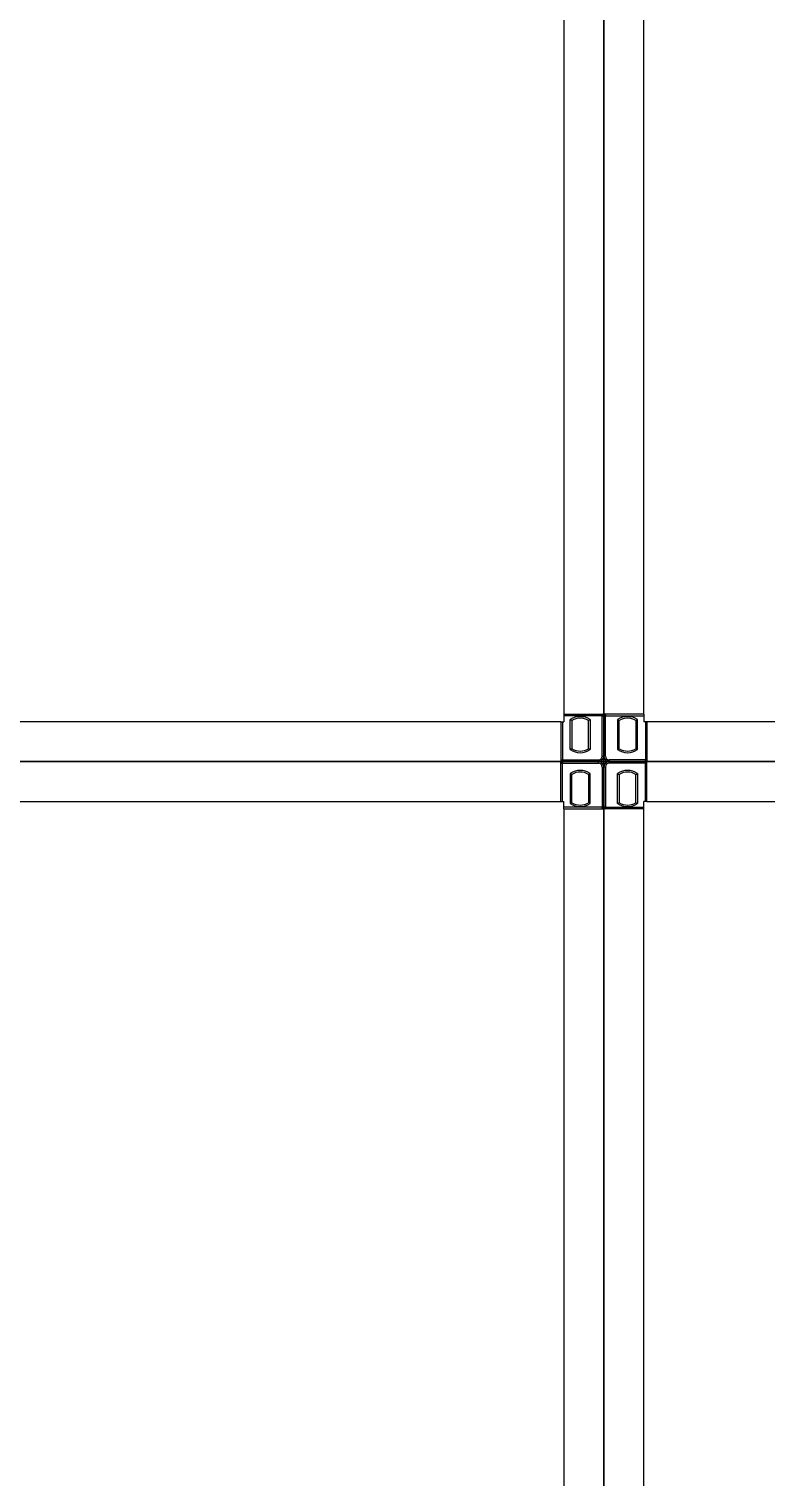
# Model space of a CAD drawing. Header units: millimetres. Extents: x -300 to 383236, y -195106 to -144646.
# Drawn here: x 377581.4 to 377747.7, y -149799.5 to -149472.5 of the extents above; entities that cross this region are included whole.
import ezdxf

# ---------------------------------------------------------------- set-up
doc = ezdxf.new("R2010")
doc.units = ezdxf.units.MM
doc.header["$LTSCALE"] = 60

# ---------------------------------------------------------------- blocks, each defined once
blk = doc.blocks.new('KEY PLAN_NEW')
at = {"color": 253}
for p, q in [((-1346.86, -1195.5), (-1346.86, -1308.38)), ((-1340.86, -1308.38), (-1340.86, -1195.5)), ((-1346.86, -1308.38), (-1346.86, -1308.94)), ((-1340.86, -1308.38), (-1340.86, -1308.94)), ((-1347.1, -1308.94), (-1400.62, -1308.94)), ((-1347.1, -1308.94), (-1346.86, -1308.94)), ((-1340.62, -1308.94), (-1340.86, -1308.94)), ((-1287.1, -1308.94), (-1340.62, -1308.94)), ((-1400.62, -1314.94), (-1347.1, -1314.94)), ((-1347.1, -1314.94), (-1346.86, -1314.94)), ((-1346.86, -1315.5), (-1346.86, -1314.94)), ((-1340.62, -1314.94), (-1340.86, -1314.94)), ((-1340.86, -1315.5), (-1340.86, -1314.94)), ((-1340.62, -1314.94), (-1287.1, -1314.94)), ((-1346.86, -1315.5), (-1346.86, -1428.38)), ((-1340.86, -1428.38), (-1340.86, -1315.5))]:
    blk.add_line(p, q, dxfattribs=at)
at = {"color": 253, "linetype": 'Continuous'}
for p, q in [((-1346.86, -1308.38), (-1343.86, -1308.38)), ((-1343.98, -1308.5), (-1346.86, -1308.5)), ((-1346.4, -1311.04), (-1346.4, -1308.78)), ((-1346.28, -1308.85), (-1346.28, -1310.98)), ((-1345.01, -1310.98), (-1345.01, -1308.85)), ((-1344.89, -1308.78), (-1344.89, -1311.04)), ((-1343.98, -1308.38), (-1343.98, -1308.5)), ((-1343.98, -1308.5), (-1343.86, -1308.5)), ((-1343.98, -1311.53), (-1343.98, -1308.5)), ((-1340.86, -1308.38), (-1343.86, -1308.38)), ((-1343.74, -1308.5), (-1343.86, -1308.5)), ((-1343.74, -1308.38), (-1343.74, -1308.5)), ((-1343.74, -1308.5), (-1340.86, -1308.5)), ((-1343.74, -1311.53), (-1343.74, -1308.5)), ((-1342.84, -1308.78), (-1342.84, -1311.04)), ((-1342.72, -1310.98), (-1342.72, -1308.85)), ((-1341.45, -1308.85), (-1341.45, -1310.98)), ((-1341.33, -1311.04), (-1341.33, -1308.78)), ((-1347.1, -1308.94), (-1347.1, -1311.94)), ((-1346.98, -1308.94), (-1346.98, -1311.82)), ((-1340.74, -1308.94), (-1340.74, -1311.82)), ((-1340.62, -1308.94), (-1340.62, -1311.94)), ((-1347.1, -1311.82), (-1346.98, -1311.82)), ((-1347.1, -1314.94), (-1347.1, -1311.94)), ((-1347.1, -1312.06), (-1346.98, -1312.06)), ((-1346.98, -1311.94), (-1346.98, -1311.82)), ((-1346.98, -1311.82), (-1344.27, -1311.82)), ((-1346.98, -1311.94), (-1346.98, -1312.06)), ((-1346.98, -1314.94), (-1346.98, -1312.06)), ((-1346.98, -1312.06), (-1344.27, -1312.06)), ((-1344.27, -1311.82), (-1344.27, -1311.94)), ((-1344.27, -1312.06), (-1344.27, -1311.94)), ((-1343.98, -1311.53), (-1343.86, -1311.53)), ((-1343.98, -1311.82), (-1343.98, -1311.82)), ((-1343.98, -1311.82), (-1343.98, -1311.82)), ((-1343.98, -1312.06), (-1343.98, -1312.06)), ((-1343.98, -1312.06), (-1343.98, -1312.06)), ((-1343.74, -1311.53), (-1343.86, -1311.53)), ((-1343.74, -1311.82), (-1343.74, -1311.82)), ((-1343.74, -1311.82), (-1343.74, -1311.82)), ((-1343.74, -1312.06), (-1343.74, -1312.06)), ((-1343.74, -1312.06), (-1343.74, -1312.06)), ((-1343.45, -1311.82), (-1343.45, -1311.94)), ((-1340.74, -1311.82), (-1343.45, -1311.82)), ((-1343.45, -1312.06), (-1343.45, -1311.94)), ((-1340.74, -1312.06), (-1343.45, -1312.06)), ((-1340.74, -1311.94), (-1340.74, -1311.82)), ((-1340.62, -1311.82), (-1340.74, -1311.82)), ((-1340.74, -1311.94), (-1340.74, -1312.06)), ((-1340.62, -1312.06), (-1340.74, -1312.06)), ((-1340.74, -1314.94), (-1340.74, -1312.06)), ((-1340.62, -1314.94), (-1340.62, -1311.94)), ((-1346.4, -1312.84), (-1346.4, -1315.1)), ((-1346.28, -1315.04), (-1346.28, -1312.91)), ((-1345.01, -1312.91), (-1345.01, -1315.04)), ((-1344.89, -1315.1), (-1344.89, -1312.84)), ((-1343.98, -1312.35), (-1343.86, -1312.35)), ((-1343.98, -1312.35), (-1343.98, -1315.38)), ((-1343.74, -1312.35), (-1343.86, -1312.35)), ((-1343.74, -1312.35), (-1343.74, -1315.38)), ((-1342.84, -1315.1), (-1342.84, -1312.84)), ((-1342.72, -1312.91), (-1342.72, -1315.04)), ((-1341.45, -1315.04), (-1341.45, -1312.91)), ((-1341.33, -1312.84), (-1341.33, -1315.1)), ((-1343.98, -1315.38), (-1346.86, -1315.38)), ((-1343.98, -1315.5), (-1343.98, -1315.38)), ((-1343.98, -1315.38), (-1343.86, -1315.38)), ((-1343.74, -1315.38), (-1343.86, -1315.38)), ((-1343.74, -1315.5), (-1343.74, -1315.38)), ((-1343.74, -1315.38), (-1340.86, -1315.38)), ((-1346.86, -1315.5), (-1343.86, -1315.5)), ((-1340.86, -1315.5), (-1343.86, -1315.5))]:
    blk.add_line(p, q, dxfattribs=at)
at = {"color": 253}
for points in [[(-1403.86, -1191.94), (-1343.86, -1191.94), (-1343.86, -1311.94), (-1403.86, -1311.94)], [(-1343.86, -1191.94), (-1283.86, -1191.94), (-1283.86, -1311.94), (-1343.86, -1311.94)], [(-1403.86, -1311.94), (-1343.86, -1311.94), (-1343.86, -1431.94), (-1403.86, -1431.94)], [(-1343.86, -1311.94), (-1283.86, -1311.94), (-1283.86, -1431.94), (-1343.86, -1431.94)]]:
    blk.add_lwpolyline(points, close=True, dxfattribs=at)
at = {"color": 253, "linetype": 'Continuous'}
for centre, radius, start, end in [((-1345.64, -1309.91), 1.36, 56.2792, 123.7208), ((-1345.64, -1309.91), 1.24, 59.1964, 120.8036), ((-1343.98, -1308.5), 0.12, 0, 90), ((-1343.74, -1308.5), 0.12, 90, 180), ((-1342.08, -1309.91), 1.36, 56.2792, 123.7208), ((-1342.08, -1309.91), 1.24, 59.1964, 120.8036), ((-1345.64, -1309.91), 1.36, 236.2792, 303.7208), ((-1345.64, -1309.91), 1.24, 239.1964, 300.8036), ((-1342.08, -1309.91), 1.36, 236.2792, 303.7208), ((-1342.08, -1309.91), 1.24, 239.1964, 300.8036), ((-1346.98, -1311.82), 0.12, 180, 270), ((-1346.98, -1312.06), 0.12, 90, 180), ((-1344.27, -1311.53), 0.41, 270, 0), ((-1344.27, -1311.53), 0.29, 270, 0), ((-1344.27, -1312.35), 0.41, 0, 90), ((-1344.27, -1312.35), 0.29, 0, 90), ((-1343.45, -1311.53), 0.41, 180, 270), ((-1343.45, -1312.35), 0.41, 90, 180), ((-1343.45, -1311.53), 0.29, 180, 270), ((-1343.45, -1312.35), 0.29, 90, 180), ((-1340.74, -1311.82), 0.12, 270, 0), ((-1340.74, -1312.06), 0.12, 0, 90), ((-1345.64, -1313.97), 1.36, 56.2792, 123.7208), ((-1345.64, -1313.97), 1.24, 59.1964, 120.8036), ((-1342.08, -1313.97), 1.36, 56.2792, 123.7208), ((-1342.08, -1313.97), 1.24, 59.1964, 120.8036), ((-1345.64, -1313.97), 1.36, 236.2792, 303.7208), ((-1345.64, -1313.97), 1.24, 239.1964, 300.8036), ((-1343.98, -1315.38), 0.12, 270, 0), ((-1343.74, -1315.38), 0.12, 180, 270), ((-1342.08, -1313.97), 1.36, 236.2792, 303.7208), ((-1342.08, -1313.97), 1.24, 239.1964, 300.8036)]:
    blk.add_arc(centre, radius, start, end, dxfattribs=at)
for points, knots in [([(-1346.28, -1308.85), (-1346.28, -1308.85, 46), (-1346.28, -1308.85, 46), (-1346.28, -1308.85, 46), (-1346.28, -1308.85, 46), (-1346.28, -1308.85, 46), (-1346.28, -1308.85, 46), (-1346.28, -1308.85, 46), (-1346.28, -1308.85, 46), (-1346.28, -1308.85, 46), (-1346.28, -1308.84, 46), (-1346.29, -1308.84, 46), (-1346.29, -1308.84, 46), (-1346.29, -1308.84, 46), (-1346.29, -1308.84, 46), (-1346.29, -1308.84, 46), (-1346.3, -1308.84, 46), (-1346.3, -1308.84, 46), (-1346.3, -1308.84, 46), (-1346.3, -1308.84, 46), (-1346.3, -1308.83, 46), (-1346.3, -1308.83, 46), (-1346.31, -1308.83, 46), (-1346.31, -1308.83, 46), (-1346.32, -1308.83, 46), (-1346.32, -1308.83, 46), (-1346.32, -1308.82, 46), (-1346.32, -1308.82, 46), (-1346.32, -1308.82, 46), (-1346.32, -1308.82, 46), (-1346.33, -1308.82, 46), (-1346.33, -1308.82, 46), (-1346.34, -1308.82, 46), (-1346.34, -1308.81, 46), (-1346.35, -1308.81, 46), (-1346.35, -1308.81, 46), (-1346.35, -1308.81, 46), (-1346.35, -1308.81, 46), (-1346.36, -1308.8, 46), (-1346.36, -1308.8, 46), (-1346.36, -1308.8, 46), (-1346.36, -1308.8, 46), (-1346.37, -1308.8, 46), (-1346.37, -1308.8, 46), (-1346.38, -1308.79, 46), (-1346.38, -1308.79, 46), (-1346.39, -1308.79, 46), (-1346.39, -1308.79, 46), (-1346.39, -1308.78, 46), (-1346.39, -1308.78, 46), (-1346.39, -1308.78, 46), (-1346.4, -1308.78, 46), (-1346.4, -1308.78, 46), (-1346.4, -1308.78, 46)], [0, 0, 0, 0, 0.06206, 0.12459, 0.12459, 0.155854, 0.155854, 0.171487, 0.171487, 0.187119, 0.187119, 0.249648, 0.249648, 0.312178, 0.312178, 0.343442, 0.343442, 0.359075, 0.359075, 0.374707, 0.374707, 0.437236, 0.437236, 0.499766, 0.499766, 0.53103, 0.53103, 0.546663, 0.546663, 0.562295, 0.562295, 0.624824, 0.624824, 0.687353, 0.687353, 0.749883, 0.749883, 0.765515, 0.765515, 0.781147, 0.781147, 0.812412, 0.812412, 0.874941, 0.874941, 0.937471, 0.937471, 0.968735, 0.968735, 0.984368, 0.992184, 0.992184, 1, 1, 1, 1]), ([(-1344.89, -1308.78), (-1344.89, -1308.78, 46), (-1344.89, -1308.78, 46), (-1344.89, -1308.78, 46), (-1344.89, -1308.78, 46), (-1344.89, -1308.78, 46), (-1344.89, -1308.79, 46), (-1344.9, -1308.79, 46), (-1344.9, -1308.79, 46), (-1344.91, -1308.79, 46), (-1344.91, -1308.8, 46), (-1344.92, -1308.8, 46), (-1344.92, -1308.8, 46), (-1344.92, -1308.8, 46), (-1344.93, -1308.8, 46), (-1344.93, -1308.8, 46), (-1344.93, -1308.81, 46), (-1344.93, -1308.81, 46), (-1344.93, -1308.81, 46), (-1344.94, -1308.81, 46), (-1344.94, -1308.81, 46), (-1344.95, -1308.82, 46), (-1344.95, -1308.82, 46), (-1344.96, -1308.82, 46), (-1344.96, -1308.82, 46), (-1344.96, -1308.82, 46), (-1344.96, -1308.82, 46), (-1344.96, -1308.82, 46), (-1344.97, -1308.83, 46), (-1344.97, -1308.83, 46), (-1344.97, -1308.83, 46), (-1344.97, -1308.83, 46), (-1344.98, -1308.83, 46), (-1344.98, -1308.83, 46), (-1344.99, -1308.84, 46), (-1344.99, -1308.84, 46), (-1344.99, -1308.84, 46), (-1344.99, -1308.84, 46), (-1344.99, -1308.84, 46), (-1344.99, -1308.84, 46), (-1344.99, -1308.84, 46), (-1344.99, -1308.84, 46), (-1345, -1308.84, 46), (-1345, -1308.84, 46), (-1345, -1308.85, 46), (-1345, -1308.85, 46), (-1345, -1308.85, 46), (-1345, -1308.85, 46), (-1345, -1308.85, 46), (-1345, -1308.85, 46), (-1345.01, -1308.85, 46), (-1345.01, -1308.85, 46), (-1345.01, -1308.85, 46), (-1345.01, -1308.85, 46)], [0, 0, 0, 0, 0.00782, 0.00782, 0.015639, 0.031279, 0.031279, 0.062557, 0.062557, 0.125114, 0.125114, 0.187671, 0.187671, 0.21895, 0.21895, 0.234589, 0.234589, 0.250228, 0.250228, 0.312785, 0.312785, 0.375342, 0.375342, 0.437899, 0.437899, 0.453538, 0.453538, 0.469178, 0.469178, 0.500456, 0.500456, 0.563013, 0.563013, 0.62557, 0.62557, 0.641209, 0.641209, 0.656849, 0.656849, 0.688127, 0.688127, 0.750684, 0.750684, 0.813241, 0.813241, 0.828881, 0.828881, 0.84452, 0.84452, 0.875798, 0.875798, 0.938355, 1, 1, 1, 1]), ([(-1342.84, -1308.78), (-1342.84, -1308.78, 46), (-1342.84, -1308.78, 46), (-1342.83, -1308.78, 46), (-1342.83, -1308.78, 46), (-1342.83, -1308.78, 46), (-1342.83, -1308.79, 46), (-1342.83, -1308.79, 46), (-1342.82, -1308.79, 46), (-1342.82, -1308.79, 46), (-1342.81, -1308.8, 46), (-1342.81, -1308.8, 46), (-1342.8, -1308.8, 46), (-1342.8, -1308.8, 46), (-1342.8, -1308.8, 46), (-1342.8, -1308.8, 46), (-1342.79, -1308.81, 46), (-1342.79, -1308.81, 46), (-1342.79, -1308.81, 46), (-1342.79, -1308.81, 46), (-1342.78, -1308.81, 46), (-1342.78, -1308.82, 46), (-1342.77, -1308.82, 46), (-1342.77, -1308.82, 46), (-1342.76, -1308.82, 46), (-1342.76, -1308.82, 46), (-1342.76, -1308.82, 46), (-1342.76, -1308.82, 46), (-1342.76, -1308.83, 46), (-1342.76, -1308.83, 46), (-1342.75, -1308.83, 46), (-1342.75, -1308.83, 46), (-1342.74, -1308.83, 46), (-1342.74, -1308.83, 46), (-1342.74, -1308.84, 46), (-1342.74, -1308.84, 46), (-1342.74, -1308.84, 46), (-1342.74, -1308.84, 46), (-1342.73, -1308.84, 46), (-1342.73, -1308.84, 46), (-1342.73, -1308.84, 46), (-1342.73, -1308.84, 46), (-1342.73, -1308.84, 46), (-1342.72, -1308.84, 46), (-1342.72, -1308.85, 46), (-1342.72, -1308.85, 46), (-1342.72, -1308.85, 46), (-1342.72, -1308.85, 46), (-1342.72, -1308.85, 46), (-1342.72, -1308.85, 46), (-1342.72, -1308.85, 46), (-1342.72, -1308.85, 46), (-1342.72, -1308.85, 46), (-1342.72, -1308.85, 46)], [0, 0, 0, 0, 0.00782, 0.00782, 0.015639, 0.031279, 0.031279, 0.062557, 0.062557, 0.125114, 0.125114, 0.187671, 0.187671, 0.21895, 0.21895, 0.234589, 0.234589, 0.250228, 0.250228, 0.312785, 0.312785, 0.375342, 0.375342, 0.437899, 0.437899, 0.453538, 0.453538, 0.469178, 0.469178, 0.500456, 0.500456, 0.563013, 0.563013, 0.62557, 0.62557, 0.641209, 0.641209, 0.656849, 0.656849, 0.688127, 0.688127, 0.750684, 0.750684, 0.813241, 0.813241, 0.828881, 0.828881, 0.84452, 0.84452, 0.875798, 0.875798, 0.938355, 1, 1, 1, 1]), ([(-1341.45, -1308.85), (-1341.45, -1308.85, 46), (-1341.45, -1308.85, 46), (-1341.45, -1308.85, 46), (-1341.44, -1308.85, 46), (-1341.44, -1308.85, 46), (-1341.44, -1308.85, 46), (-1341.44, -1308.85, 46), (-1341.44, -1308.85, 46), (-1341.44, -1308.85, 46), (-1341.44, -1308.84, 46), (-1341.44, -1308.84, 46), (-1341.43, -1308.84, 46), (-1341.43, -1308.84, 46), (-1341.43, -1308.84, 46), (-1341.43, -1308.84, 46), (-1341.43, -1308.84, 46), (-1341.43, -1308.84, 46), (-1341.43, -1308.84, 46), (-1341.43, -1308.84, 46), (-1341.42, -1308.83, 46), (-1341.42, -1308.83, 46), (-1341.41, -1308.83, 46), (-1341.41, -1308.83, 46), (-1341.41, -1308.83, 46), (-1341.41, -1308.83, 46), (-1341.4, -1308.82, 46), (-1341.4, -1308.82, 46), (-1341.4, -1308.82, 46), (-1341.4, -1308.82, 46), (-1341.4, -1308.82, 46), (-1341.39, -1308.82, 46), (-1341.39, -1308.82, 46), (-1341.38, -1308.81, 46), (-1341.38, -1308.81, 46), (-1341.37, -1308.81, 46), (-1341.37, -1308.81, 46), (-1341.37, -1308.81, 46), (-1341.37, -1308.8, 46), (-1341.37, -1308.8, 46), (-1341.36, -1308.8, 46), (-1341.36, -1308.8, 46), (-1341.36, -1308.8, 46), (-1341.35, -1308.8, 46), (-1341.35, -1308.79, 46), (-1341.34, -1308.79, 46), (-1341.34, -1308.79, 46), (-1341.33, -1308.79, 46), (-1341.33, -1308.78, 46), (-1341.33, -1308.78, 46), (-1341.33, -1308.78, 46), (-1341.33, -1308.78, 46), (-1341.33, -1308.78, 46), (-1341.33, -1308.78, 46)], [0, 0, 0, 0, 0.06206, 0.12459, 0.12459, 0.155854, 0.155854, 0.171487, 0.171487, 0.187119, 0.187119, 0.249648, 0.249648, 0.312178, 0.312178, 0.343442, 0.343442, 0.359075, 0.359075, 0.374707, 0.374707, 0.437236, 0.437236, 0.499766, 0.499766, 0.53103, 0.53103, 0.546663, 0.546663, 0.562295, 0.562295, 0.624824, 0.624824, 0.687353, 0.687353, 0.749883, 0.749883, 0.765515, 0.765515, 0.781147, 0.781147, 0.812412, 0.812412, 0.874941, 0.874941, 0.937471, 0.937471, 0.968735, 0.968735, 0.984368, 0.992184, 0.992184, 1, 1, 1, 1]), ([(-1346.28, -1310.98), (-1346.28, -1310.98, 46), (-1346.28, -1310.98, 46), (-1346.28, -1310.98, 46), (-1346.28, -1310.98, 46), (-1346.28, -1310.98, 46), (-1346.28, -1310.98, 46), (-1346.28, -1310.98, 46), (-1346.28, -1310.98, 46), (-1346.28, -1310.98, 46), (-1346.28, -1310.98, 46), (-1346.29, -1310.98, 46), (-1346.29, -1310.99, 46), (-1346.29, -1310.99, 46), (-1346.29, -1310.99, 46), (-1346.29, -1310.99, 46), (-1346.3, -1310.99, 46), (-1346.3, -1310.99, 46), (-1346.3, -1310.99, 46), (-1346.3, -1310.99, 46), (-1346.3, -1310.99, 46), (-1346.3, -1310.99, 46), (-1346.31, -1311, 46), (-1346.31, -1311, 46), (-1346.32, -1311, 46), (-1346.32, -1311, 46), (-1346.32, -1311, 46), (-1346.32, -1311, 46), (-1346.32, -1311, 46), (-1346.32, -1311, 46), (-1346.33, -1311.01, 46), (-1346.33, -1311.01, 46), (-1346.34, -1311.01, 46), (-1346.34, -1311.01, 46), (-1346.35, -1311.02, 46), (-1346.35, -1311.02, 46), (-1346.35, -1311.02, 46), (-1346.35, -1311.02, 46), (-1346.36, -1311.02, 46), (-1346.36, -1311.02, 46), (-1346.36, -1311.03, 46), (-1346.36, -1311.03, 46), (-1346.37, -1311.03, 46), (-1346.37, -1311.03, 46), (-1346.38, -1311.03, 46), (-1346.38, -1311.04, 46), (-1346.39, -1311.04, 46), (-1346.39, -1311.04, 46), (-1346.39, -1311.04, 46), (-1346.39, -1311.04, 46), (-1346.39, -1311.04, 46), (-1346.4, -1311.04, 46), (-1346.4, -1311.04, 46), (-1346.4, -1311.04, 46)], [0, 0, 0, 0, 0.06206, 0.12459, 0.12459, 0.155854, 0.155854, 0.171487, 0.171487, 0.187119, 0.187119, 0.249648, 0.249648, 0.312178, 0.312178, 0.343442, 0.343442, 0.359075, 0.359075, 0.374707, 0.374707, 0.437236, 0.437236, 0.499766, 0.499766, 0.53103, 0.53103, 0.546663, 0.546663, 0.562295, 0.562295, 0.624824, 0.624824, 0.687353, 0.687353, 0.749883, 0.749883, 0.765515, 0.765515, 0.781147, 0.781147, 0.812412, 0.812412, 0.874941, 0.874941, 0.937471, 0.937471, 0.968735, 0.968735, 0.984368, 0.992184, 0.992184, 1, 1, 1, 1]), ([(-1344.89, -1311.04), (-1344.89, -1311.04, 46), (-1344.89, -1311.04, 46), (-1344.89, -1311.04, 46), (-1344.89, -1311.04, 46), (-1344.89, -1311.04, 46), (-1344.89, -1311.04, 46), (-1344.9, -1311.04, 46), (-1344.9, -1311.04, 46), (-1344.91, -1311.03, 46), (-1344.91, -1311.03, 46), (-1344.92, -1311.03, 46), (-1344.92, -1311.03, 46), (-1344.92, -1311.03, 46), (-1344.93, -1311.02, 46), (-1344.93, -1311.02, 46), (-1344.93, -1311.02, 46), (-1344.93, -1311.02, 46), (-1344.93, -1311.02, 46), (-1344.94, -1311.02, 46), (-1344.94, -1311.01, 46), (-1344.95, -1311.01, 46), (-1344.95, -1311.01, 46), (-1344.96, -1311.01, 46), (-1344.96, -1311, 46), (-1344.96, -1311, 46), (-1344.96, -1311, 46), (-1344.96, -1311, 46), (-1344.97, -1311, 46), (-1344.97, -1311, 46), (-1344.97, -1311, 46), (-1344.97, -1311, 46), (-1344.98, -1310.99, 46), (-1344.98, -1310.99, 46), (-1344.99, -1310.99, 46), (-1344.99, -1310.99, 46), (-1344.99, -1310.99, 46), (-1344.99, -1310.99, 46), (-1344.99, -1310.99, 46), (-1344.99, -1310.99, 46), (-1344.99, -1310.99, 46), (-1344.99, -1310.99, 46), (-1345, -1310.98, 46), (-1345, -1310.98, 46), (-1345, -1310.98, 46), (-1345, -1310.98, 46), (-1345, -1310.98, 46), (-1345, -1310.98, 46), (-1345, -1310.98, 46), (-1345, -1310.98, 46), (-1345.01, -1310.98, 46), (-1345.01, -1310.98, 46), (-1345.01, -1310.98, 46), (-1345.01, -1310.98, 46)], [0, 0, 0, 0, 0.00782, 0.00782, 0.015639, 0.031279, 0.031279, 0.062557, 0.062557, 0.125114, 0.125114, 0.187671, 0.187671, 0.21895, 0.21895, 0.234589, 0.234589, 0.250228, 0.250228, 0.312785, 0.312785, 0.375342, 0.375342, 0.437899, 0.437899, 0.453538, 0.453538, 0.469178, 0.469178, 0.500456, 0.500456, 0.563013, 0.563013, 0.62557, 0.62557, 0.641209, 0.641209, 0.656849, 0.656849, 0.688127, 0.688127, 0.750684, 0.750684, 0.813241, 0.813241, 0.828881, 0.828881, 0.84452, 0.84452, 0.875798, 0.875798, 0.938355, 1, 1, 1, 1]), ([(-1342.84, -1311.04), (-1342.84, -1311.04, 46), (-1342.84, -1311.04, 46), (-1342.83, -1311.04, 46), (-1342.83, -1311.04, 46), (-1342.83, -1311.04, 46), (-1342.83, -1311.04, 46), (-1342.83, -1311.04, 46), (-1342.82, -1311.04, 46), (-1342.82, -1311.03, 46), (-1342.81, -1311.03, 46), (-1342.81, -1311.03, 46), (-1342.8, -1311.03, 46), (-1342.8, -1311.03, 46), (-1342.8, -1311.02, 46), (-1342.8, -1311.02, 46), (-1342.79, -1311.02, 46), (-1342.79, -1311.02, 46), (-1342.79, -1311.02, 46), (-1342.79, -1311.02, 46), (-1342.78, -1311.01, 46), (-1342.78, -1311.01, 46), (-1342.77, -1311.01, 46), (-1342.77, -1311.01, 46), (-1342.76, -1311, 46), (-1342.76, -1311, 46), (-1342.76, -1311, 46), (-1342.76, -1311, 46), (-1342.76, -1311, 46), (-1342.76, -1311, 46), (-1342.75, -1311, 46), (-1342.75, -1311, 46), (-1342.74, -1310.99, 46), (-1342.74, -1310.99, 46), (-1342.74, -1310.99, 46), (-1342.74, -1310.99, 46), (-1342.74, -1310.99, 46), (-1342.74, -1310.99, 46), (-1342.73, -1310.99, 46), (-1342.73, -1310.99, 46), (-1342.73, -1310.99, 46), (-1342.73, -1310.99, 46), (-1342.73, -1310.98, 46), (-1342.72, -1310.98, 46), (-1342.72, -1310.98, 46), (-1342.72, -1310.98, 46), (-1342.72, -1310.98, 46), (-1342.72, -1310.98, 46), (-1342.72, -1310.98, 46), (-1342.72, -1310.98, 46), (-1342.72, -1310.98, 46), (-1342.72, -1310.98, 46), (-1342.72, -1310.98, 46), (-1342.72, -1310.98, 46)], [0, 0, 0, 0, 0.00782, 0.00782, 0.015639, 0.031279, 0.031279, 0.062557, 0.062557, 0.125114, 0.125114, 0.187671, 0.187671, 0.21895, 0.21895, 0.234589, 0.234589, 0.250228, 0.250228, 0.312785, 0.312785, 0.375342, 0.375342, 0.437899, 0.437899, 0.453538, 0.453538, 0.469178, 0.469178, 0.500456, 0.500456, 0.563013, 0.563013, 0.62557, 0.62557, 0.641209, 0.641209, 0.656849, 0.656849, 0.688127, 0.688127, 0.750684, 0.750684, 0.813241, 0.813241, 0.828881, 0.828881, 0.84452, 0.84452, 0.875798, 0.875798, 0.938355, 1, 1, 1, 1]), ([(-1341.45, -1310.98), (-1341.45, -1310.98, 46), (-1341.45, -1310.98, 46), (-1341.45, -1310.98, 46), (-1341.44, -1310.98, 46), (-1341.44, -1310.98, 46), (-1341.44, -1310.98, 46), (-1341.44, -1310.98, 46), (-1341.44, -1310.98, 46), (-1341.44, -1310.98, 46), (-1341.44, -1310.98, 46), (-1341.44, -1310.98, 46), (-1341.43, -1310.99, 46), (-1341.43, -1310.99, 46), (-1341.43, -1310.99, 46), (-1341.43, -1310.99, 46), (-1341.43, -1310.99, 46), (-1341.43, -1310.99, 46), (-1341.43, -1310.99, 46), (-1341.43, -1310.99, 46), (-1341.42, -1310.99, 46), (-1341.42, -1310.99, 46), (-1341.41, -1311, 46), (-1341.41, -1311, 46), (-1341.41, -1311, 46), (-1341.41, -1311, 46), (-1341.4, -1311, 46), (-1341.4, -1311, 46), (-1341.4, -1311, 46), (-1341.4, -1311, 46), (-1341.4, -1311.01, 46), (-1341.39, -1311.01, 46), (-1341.39, -1311.01, 46), (-1341.38, -1311.01, 46), (-1341.38, -1311.02, 46), (-1341.37, -1311.02, 46), (-1341.37, -1311.02, 46), (-1341.37, -1311.02, 46), (-1341.37, -1311.02, 46), (-1341.37, -1311.02, 46), (-1341.36, -1311.03, 46), (-1341.36, -1311.03, 46), (-1341.36, -1311.03, 46), (-1341.35, -1311.03, 46), (-1341.35, -1311.03, 46), (-1341.34, -1311.04, 46), (-1341.34, -1311.04, 46), (-1341.33, -1311.04, 46), (-1341.33, -1311.04, 46), (-1341.33, -1311.04, 46), (-1341.33, -1311.04, 46), (-1341.33, -1311.04, 46), (-1341.33, -1311.04, 46), (-1341.33, -1311.04, 46)], [0, 0, 0, 0, 0.06206, 0.12459, 0.12459, 0.155854, 0.155854, 0.171487, 0.171487, 0.187119, 0.187119, 0.249648, 0.249648, 0.312178, 0.312178, 0.343442, 0.343442, 0.359075, 0.359075, 0.374707, 0.374707, 0.437236, 0.437236, 0.499766, 0.499766, 0.53103, 0.53103, 0.546663, 0.546663, 0.562295, 0.562295, 0.624824, 0.624824, 0.687353, 0.687353, 0.749883, 0.749883, 0.765515, 0.765515, 0.781147, 0.781147, 0.812412, 0.812412, 0.874941, 0.874941, 0.937471, 0.937471, 0.968735, 0.968735, 0.984368, 0.992184, 0.992184, 1, 1, 1, 1]), ([(-1346.28, -1312.91), (-1346.28, -1312.91, 46), (-1346.28, -1312.91, 46), (-1346.28, -1312.91, 46), (-1346.28, -1312.91, 46), (-1346.28, -1312.91, 46), (-1346.28, -1312.91, 46), (-1346.28, -1312.91, 46), (-1346.28, -1312.91, 46), (-1346.28, -1312.91, 46), (-1346.28, -1312.9, 46), (-1346.29, -1312.9, 46), (-1346.29, -1312.9, 46), (-1346.29, -1312.9, 46), (-1346.29, -1312.9, 46), (-1346.29, -1312.9, 46), (-1346.3, -1312.9, 46), (-1346.3, -1312.9, 46), (-1346.3, -1312.9, 46), (-1346.3, -1312.9, 46), (-1346.3, -1312.89, 46), (-1346.3, -1312.89, 46), (-1346.31, -1312.89, 46), (-1346.31, -1312.89, 46), (-1346.32, -1312.89, 46), (-1346.32, -1312.89, 46), (-1346.32, -1312.88, 46), (-1346.32, -1312.88, 46), (-1346.32, -1312.88, 46), (-1346.32, -1312.88, 46), (-1346.33, -1312.88, 46), (-1346.33, -1312.88, 46), (-1346.34, -1312.88, 46), (-1346.34, -1312.87, 46), (-1346.35, -1312.87, 46), (-1346.35, -1312.87, 46), (-1346.35, -1312.87, 46), (-1346.35, -1312.87, 46), (-1346.36, -1312.86, 46), (-1346.36, -1312.86, 46), (-1346.36, -1312.86, 46), (-1346.36, -1312.86, 46), (-1346.37, -1312.86, 46), (-1346.37, -1312.86, 46), (-1346.38, -1312.85, 46), (-1346.38, -1312.85, 46), (-1346.39, -1312.85, 46), (-1346.39, -1312.85, 46), (-1346.39, -1312.84, 46), (-1346.39, -1312.84, 46), (-1346.39, -1312.84, 46), (-1346.4, -1312.84, 46), (-1346.4, -1312.84, 46), (-1346.4, -1312.84, 46)], [0, 0, 0, 0, 0.06206, 0.12459, 0.12459, 0.155854, 0.155854, 0.171487, 0.171487, 0.187119, 0.187119, 0.249648, 0.249648, 0.312178, 0.312178, 0.343442, 0.343442, 0.359075, 0.359075, 0.374707, 0.374707, 0.437236, 0.437236, 0.499766, 0.499766, 0.53103, 0.53103, 0.546663, 0.546663, 0.562295, 0.562295, 0.624824, 0.624824, 0.687353, 0.687353, 0.749883, 0.749883, 0.765515, 0.765515, 0.781147, 0.781147, 0.812412, 0.812412, 0.874941, 0.874941, 0.937471, 0.937471, 0.968735, 0.968735, 0.984368, 0.992184, 0.992184, 1, 1, 1, 1]), ([(-1344.89, -1312.84), (-1344.89, -1312.84, 46), (-1344.89, -1312.84, 46), (-1344.89, -1312.84, 46), (-1344.89, -1312.84, 46), (-1344.89, -1312.84, 46), (-1344.89, -1312.85, 46), (-1344.9, -1312.85, 46), (-1344.9, -1312.85, 46), (-1344.91, -1312.85, 46), (-1344.91, -1312.86, 46), (-1344.92, -1312.86, 46), (-1344.92, -1312.86, 46), (-1344.92, -1312.86, 46), (-1344.93, -1312.86, 46), (-1344.93, -1312.86, 46), (-1344.93, -1312.87, 46), (-1344.93, -1312.87, 46), (-1344.93, -1312.87, 46), (-1344.94, -1312.87, 46), (-1344.94, -1312.87, 46), (-1344.95, -1312.88, 46), (-1344.95, -1312.88, 46), (-1344.96, -1312.88, 46), (-1344.96, -1312.88, 46), (-1344.96, -1312.88, 46), (-1344.96, -1312.88, 46), (-1344.96, -1312.88, 46), (-1344.97, -1312.89, 46), (-1344.97, -1312.89, 46), (-1344.97, -1312.89, 46), (-1344.97, -1312.89, 46), (-1344.98, -1312.89, 46), (-1344.98, -1312.89, 46), (-1344.99, -1312.9, 46), (-1344.99, -1312.9, 46), (-1344.99, -1312.9, 46), (-1344.99, -1312.9, 46), (-1344.99, -1312.9, 46), (-1344.99, -1312.9, 46), (-1344.99, -1312.9, 46), (-1344.99, -1312.9, 46), (-1345, -1312.9, 46), (-1345, -1312.9, 46), (-1345, -1312.91, 46), (-1345, -1312.91, 46), (-1345, -1312.91, 46), (-1345, -1312.91, 46), (-1345, -1312.91, 46), (-1345, -1312.91, 46), (-1345.01, -1312.91, 46), (-1345.01, -1312.91, 46), (-1345.01, -1312.91, 46), (-1345.01, -1312.91, 46)], [0, 0, 0, 0, 0.00782, 0.00782, 0.015639, 0.031279, 0.031279, 0.062557, 0.062557, 0.125114, 0.125114, 0.187671, 0.187671, 0.21895, 0.21895, 0.234589, 0.234589, 0.250228, 0.250228, 0.312785, 0.312785, 0.375342, 0.375342, 0.437899, 0.437899, 0.453538, 0.453538, 0.469178, 0.469178, 0.500456, 0.500456, 0.563013, 0.563013, 0.62557, 0.62557, 0.641209, 0.641209, 0.656849, 0.656849, 0.688127, 0.688127, 0.750684, 0.750684, 0.813241, 0.813241, 0.828881, 0.828881, 0.84452, 0.84452, 0.875798, 0.875798, 0.938355, 1, 1, 1, 1]), ([(-1342.84, -1312.84), (-1342.84, -1312.84, 46), (-1342.84, -1312.84, 46), (-1342.83, -1312.84, 46), (-1342.83, -1312.84, 46), (-1342.83, -1312.84, 46), (-1342.83, -1312.85, 46), (-1342.83, -1312.85, 46), (-1342.82, -1312.85, 46), (-1342.82, -1312.85, 46), (-1342.81, -1312.86, 46), (-1342.81, -1312.86, 46), (-1342.8, -1312.86, 46), (-1342.8, -1312.86, 46), (-1342.8, -1312.86, 46), (-1342.8, -1312.86, 46), (-1342.79, -1312.87, 46), (-1342.79, -1312.87, 46), (-1342.79, -1312.87, 46), (-1342.79, -1312.87, 46), (-1342.78, -1312.87, 46), (-1342.78, -1312.88, 46), (-1342.77, -1312.88, 46), (-1342.77, -1312.88, 46), (-1342.76, -1312.88, 46), (-1342.76, -1312.88, 46), (-1342.76, -1312.88, 46), (-1342.76, -1312.88, 46), (-1342.76, -1312.89, 46), (-1342.76, -1312.89, 46), (-1342.75, -1312.89, 46), (-1342.75, -1312.89, 46), (-1342.74, -1312.89, 46), (-1342.74, -1312.89, 46), (-1342.74, -1312.9, 46), (-1342.74, -1312.9, 46), (-1342.74, -1312.9, 46), (-1342.74, -1312.9, 46), (-1342.73, -1312.9, 46), (-1342.73, -1312.9, 46), (-1342.73, -1312.9, 46), (-1342.73, -1312.9, 46), (-1342.73, -1312.9, 46), (-1342.72, -1312.9, 46), (-1342.72, -1312.91, 46), (-1342.72, -1312.91, 46), (-1342.72, -1312.91, 46), (-1342.72, -1312.91, 46), (-1342.72, -1312.91, 46), (-1342.72, -1312.91, 46), (-1342.72, -1312.91, 46), (-1342.72, -1312.91, 46), (-1342.72, -1312.91, 46), (-1342.72, -1312.91, 46)], [0, 0, 0, 0, 0.00782, 0.00782, 0.015639, 0.031279, 0.031279, 0.062557, 0.062557, 0.125114, 0.125114, 0.187671, 0.187671, 0.21895, 0.21895, 0.234589, 0.234589, 0.250228, 0.250228, 0.312785, 0.312785, 0.375342, 0.375342, 0.437899, 0.437899, 0.453538, 0.453538, 0.469178, 0.469178, 0.500456, 0.500456, 0.563013, 0.563013, 0.62557, 0.62557, 0.641209, 0.641209, 0.656849, 0.656849, 0.688127, 0.688127, 0.750684, 0.750684, 0.813241, 0.813241, 0.828881, 0.828881, 0.84452, 0.84452, 0.875798, 0.875798, 0.938355, 1, 1, 1, 1]), ([(-1341.45, -1312.91), (-1341.45, -1312.91, 46), (-1341.45, -1312.91, 46), (-1341.45, -1312.91, 46), (-1341.44, -1312.91, 46), (-1341.44, -1312.91, 46), (-1341.44, -1312.91, 46), (-1341.44, -1312.91, 46), (-1341.44, -1312.91, 46), (-1341.44, -1312.91, 46), (-1341.44, -1312.9, 46), (-1341.44, -1312.9, 46), (-1341.43, -1312.9, 46), (-1341.43, -1312.9, 46), (-1341.43, -1312.9, 46), (-1341.43, -1312.9, 46), (-1341.43, -1312.9, 46), (-1341.43, -1312.9, 46), (-1341.43, -1312.9, 46), (-1341.43, -1312.9, 46), (-1341.42, -1312.89, 46), (-1341.42, -1312.89, 46), (-1341.41, -1312.89, 46), (-1341.41, -1312.89, 46), (-1341.41, -1312.89, 46), (-1341.41, -1312.89, 46), (-1341.4, -1312.88, 46), (-1341.4, -1312.88, 46), (-1341.4, -1312.88, 46), (-1341.4, -1312.88, 46), (-1341.4, -1312.88, 46), (-1341.39, -1312.88, 46), (-1341.39, -1312.88, 46), (-1341.38, -1312.87, 46), (-1341.38, -1312.87, 46), (-1341.37, -1312.87, 46), (-1341.37, -1312.87, 46), (-1341.37, -1312.87, 46), (-1341.37, -1312.86, 46), (-1341.37, -1312.86, 46), (-1341.36, -1312.86, 46), (-1341.36, -1312.86, 46), (-1341.36, -1312.86, 46), (-1341.35, -1312.86, 46), (-1341.35, -1312.85, 46), (-1341.34, -1312.85, 46), (-1341.34, -1312.85, 46), (-1341.33, -1312.85, 46), (-1341.33, -1312.84, 46), (-1341.33, -1312.84, 46), (-1341.33, -1312.84, 46), (-1341.33, -1312.84, 46), (-1341.33, -1312.84, 46), (-1341.33, -1312.84, 46)], [0, 0, 0, 0, 0.06206, 0.12459, 0.12459, 0.155854, 0.155854, 0.171487, 0.171487, 0.187119, 0.187119, 0.249648, 0.249648, 0.312178, 0.312178, 0.343442, 0.343442, 0.359075, 0.359075, 0.374707, 0.374707, 0.437236, 0.437236, 0.499766, 0.499766, 0.53103, 0.53103, 0.546663, 0.546663, 0.562295, 0.562295, 0.624824, 0.624824, 0.687353, 0.687353, 0.749883, 0.749883, 0.765515, 0.765515, 0.781147, 0.781147, 0.812412, 0.812412, 0.874941, 0.874941, 0.937471, 0.937471, 0.968735, 0.968735, 0.984368, 0.992184, 0.992184, 1, 1, 1, 1]), ([(-1346.28, -1315.04), (-1346.28, -1315.04, 46), (-1346.28, -1315.04, 46), (-1346.28, -1315.04, 46), (-1346.28, -1315.04, 46), (-1346.28, -1315.04, 46), (-1346.28, -1315.04, 46), (-1346.28, -1315.04, 46), (-1346.28, -1315.04, 46), (-1346.28, -1315.04, 46), (-1346.28, -1315.04, 46), (-1346.29, -1315.04, 46), (-1346.29, -1315.05, 46), (-1346.29, -1315.05, 46), (-1346.29, -1315.05, 46), (-1346.29, -1315.05, 46), (-1346.3, -1315.05, 46), (-1346.3, -1315.05, 46), (-1346.3, -1315.05, 46), (-1346.3, -1315.05, 46), (-1346.3, -1315.05, 46), (-1346.3, -1315.05, 46), (-1346.31, -1315.06, 46), (-1346.31, -1315.06, 46), (-1346.32, -1315.06, 46), (-1346.32, -1315.06, 46), (-1346.32, -1315.06, 46), (-1346.32, -1315.06, 46), (-1346.32, -1315.06, 46), (-1346.32, -1315.06, 46), (-1346.33, -1315.07, 46), (-1346.33, -1315.07, 46), (-1346.34, -1315.07, 46), (-1346.34, -1315.07, 46), (-1346.35, -1315.08, 46), (-1346.35, -1315.08, 46), (-1346.35, -1315.08, 46), (-1346.35, -1315.08, 46), (-1346.36, -1315.08, 46), (-1346.36, -1315.08, 46), (-1346.36, -1315.09, 46), (-1346.36, -1315.09, 46), (-1346.37, -1315.09, 46), (-1346.37, -1315.09, 46), (-1346.38, -1315.09, 46), (-1346.38, -1315.1, 46), (-1346.39, -1315.1, 46), (-1346.39, -1315.1, 46), (-1346.39, -1315.1, 46), (-1346.39, -1315.1, 46), (-1346.39, -1315.1, 46), (-1346.4, -1315.1, 46), (-1346.4, -1315.1, 46), (-1346.4, -1315.1, 46)], [0, 0, 0, 0, 0.06206, 0.12459, 0.12459, 0.155854, 0.155854, 0.171487, 0.171487, 0.187119, 0.187119, 0.249648, 0.249648, 0.312178, 0.312178, 0.343442, 0.343442, 0.359075, 0.359075, 0.374707, 0.374707, 0.437236, 0.437236, 0.499766, 0.499766, 0.53103, 0.53103, 0.546663, 0.546663, 0.562295, 0.562295, 0.624824, 0.624824, 0.687353, 0.687353, 0.749883, 0.749883, 0.765515, 0.765515, 0.781147, 0.781147, 0.812412, 0.812412, 0.874941, 0.874941, 0.937471, 0.937471, 0.968735, 0.968735, 0.984368, 0.992184, 0.992184, 1, 1, 1, 1]), ([(-1344.89, -1315.1), (-1344.89, -1315.1, 46), (-1344.89, -1315.1, 46), (-1344.89, -1315.1, 46), (-1344.89, -1315.1, 46), (-1344.89, -1315.1, 46), (-1344.89, -1315.1, 46), (-1344.9, -1315.1, 46), (-1344.9, -1315.1, 46), (-1344.91, -1315.09, 46), (-1344.91, -1315.09, 46), (-1344.92, -1315.09, 46), (-1344.92, -1315.09, 46), (-1344.92, -1315.09, 46), (-1344.93, -1315.08, 46), (-1344.93, -1315.08, 46), (-1344.93, -1315.08, 46), (-1344.93, -1315.08, 46), (-1344.93, -1315.08, 46), (-1344.94, -1315.08, 46), (-1344.94, -1315.07, 46), (-1344.95, -1315.07, 46), (-1344.95, -1315.07, 46), (-1344.96, -1315.07, 46), (-1344.96, -1315.06, 46), (-1344.96, -1315.06, 46), (-1344.96, -1315.06, 46), (-1344.96, -1315.06, 46), (-1344.97, -1315.06, 46), (-1344.97, -1315.06, 46), (-1344.97, -1315.06, 46), (-1344.97, -1315.06, 46), (-1344.98, -1315.05, 46), (-1344.98, -1315.05, 46), (-1344.99, -1315.05, 46), (-1344.99, -1315.05, 46), (-1344.99, -1315.05, 46), (-1344.99, -1315.05, 46), (-1344.99, -1315.05, 46), (-1344.99, -1315.05, 46), (-1344.99, -1315.05, 46), (-1344.99, -1315.05, 46), (-1345, -1315.04, 46), (-1345, -1315.04, 46), (-1345, -1315.04, 46), (-1345, -1315.04, 46), (-1345, -1315.04, 46), (-1345, -1315.04, 46), (-1345, -1315.04, 46), (-1345, -1315.04, 46), (-1345.01, -1315.04, 46), (-1345.01, -1315.04, 46), (-1345.01, -1315.04, 46), (-1345.01, -1315.04, 46)], [0, 0, 0, 0, 0.00782, 0.00782, 0.015639, 0.031279, 0.031279, 0.062557, 0.062557, 0.125114, 0.125114, 0.187671, 0.187671, 0.21895, 0.21895, 0.234589, 0.234589, 0.250228, 0.250228, 0.312785, 0.312785, 0.375342, 0.375342, 0.437899, 0.437899, 0.453538, 0.453538, 0.469178, 0.469178, 0.500456, 0.500456, 0.563013, 0.563013, 0.62557, 0.62557, 0.641209, 0.641209, 0.656849, 0.656849, 0.688127, 0.688127, 0.750684, 0.750684, 0.813241, 0.813241, 0.828881, 0.828881, 0.84452, 0.84452, 0.875798, 0.875798, 0.938355, 1, 1, 1, 1]), ([(-1342.84, -1315.1), (-1342.84, -1315.1, 46), (-1342.84, -1315.1, 46), (-1342.83, -1315.1, 46), (-1342.83, -1315.1, 46), (-1342.83, -1315.1, 46), (-1342.83, -1315.1, 46), (-1342.83, -1315.1, 46), (-1342.82, -1315.1, 46), (-1342.82, -1315.09, 46), (-1342.81, -1315.09, 46), (-1342.81, -1315.09, 46), (-1342.8, -1315.09, 46), (-1342.8, -1315.09, 46), (-1342.8, -1315.08, 46), (-1342.8, -1315.08, 46), (-1342.79, -1315.08, 46), (-1342.79, -1315.08, 46), (-1342.79, -1315.08, 46), (-1342.79, -1315.08, 46), (-1342.78, -1315.07, 46), (-1342.78, -1315.07, 46), (-1342.77, -1315.07, 46), (-1342.77, -1315.07, 46), (-1342.76, -1315.06, 46), (-1342.76, -1315.06, 46), (-1342.76, -1315.06, 46), (-1342.76, -1315.06, 46), (-1342.76, -1315.06, 46), (-1342.76, -1315.06, 46), (-1342.75, -1315.06, 46), (-1342.75, -1315.06, 46), (-1342.74, -1315.05, 46), (-1342.74, -1315.05, 46), (-1342.74, -1315.05, 46), (-1342.74, -1315.05, 46), (-1342.74, -1315.05, 46), (-1342.74, -1315.05, 46), (-1342.73, -1315.05, 46), (-1342.73, -1315.05, 46), (-1342.73, -1315.05, 46), (-1342.73, -1315.05, 46), (-1342.73, -1315.04, 46), (-1342.72, -1315.04, 46), (-1342.72, -1315.04, 46), (-1342.72, -1315.04, 46), (-1342.72, -1315.04, 46), (-1342.72, -1315.04, 46), (-1342.72, -1315.04, 46), (-1342.72, -1315.04, 46), (-1342.72, -1315.04, 46), (-1342.72, -1315.04, 46), (-1342.72, -1315.04, 46), (-1342.72, -1315.04, 46)], [0, 0, 0, 0, 0.00782, 0.00782, 0.015639, 0.031279, 0.031279, 0.062557, 0.062557, 0.125114, 0.125114, 0.187671, 0.187671, 0.21895, 0.21895, 0.234589, 0.234589, 0.250228, 0.250228, 0.312785, 0.312785, 0.375342, 0.375342, 0.437899, 0.437899, 0.453538, 0.453538, 0.469178, 0.469178, 0.500456, 0.500456, 0.563013, 0.563013, 0.62557, 0.62557, 0.641209, 0.641209, 0.656849, 0.656849, 0.688127, 0.688127, 0.750684, 0.750684, 0.813241, 0.813241, 0.828881, 0.828881, 0.84452, 0.84452, 0.875798, 0.875798, 0.938355, 1, 1, 1, 1]), ([(-1341.45, -1315.04), (-1341.45, -1315.04, 46), (-1341.45, -1315.04, 46), (-1341.45, -1315.04, 46), (-1341.44, -1315.04, 46), (-1341.44, -1315.04, 46), (-1341.44, -1315.04, 46), (-1341.44, -1315.04, 46), (-1341.44, -1315.04, 46), (-1341.44, -1315.04, 46), (-1341.44, -1315.04, 46), (-1341.44, -1315.04, 46), (-1341.43, -1315.05, 46), (-1341.43, -1315.05, 46), (-1341.43, -1315.05, 46), (-1341.43, -1315.05, 46), (-1341.43, -1315.05, 46), (-1341.43, -1315.05, 46), (-1341.43, -1315.05, 46), (-1341.43, -1315.05, 46), (-1341.42, -1315.05, 46), (-1341.42, -1315.05, 46), (-1341.41, -1315.06, 46), (-1341.41, -1315.06, 46), (-1341.41, -1315.06, 46), (-1341.41, -1315.06, 46), (-1341.4, -1315.06, 46), (-1341.4, -1315.06, 46), (-1341.4, -1315.06, 46), (-1341.4, -1315.06, 46), (-1341.4, -1315.07, 46), (-1341.39, -1315.07, 46), (-1341.39, -1315.07, 46), (-1341.38, -1315.07, 46), (-1341.38, -1315.08, 46), (-1341.37, -1315.08, 46), (-1341.37, -1315.08, 46), (-1341.37, -1315.08, 46), (-1341.37, -1315.08, 46), (-1341.37, -1315.08, 46), (-1341.36, -1315.09, 46), (-1341.36, -1315.09, 46), (-1341.36, -1315.09, 46), (-1341.35, -1315.09, 46), (-1341.35, -1315.09, 46), (-1341.34, -1315.1, 46), (-1341.34, -1315.1, 46), (-1341.33, -1315.1, 46), (-1341.33, -1315.1, 46), (-1341.33, -1315.1, 46), (-1341.33, -1315.1, 46), (-1341.33, -1315.1, 46), (-1341.33, -1315.1, 46), (-1341.33, -1315.1, 46)], [0, 0, 0, 0, 0.06206, 0.12459, 0.12459, 0.155854, 0.155854, 0.171487, 0.171487, 0.187119, 0.187119, 0.249648, 0.249648, 0.312178, 0.312178, 0.343442, 0.343442, 0.359075, 0.359075, 0.374707, 0.374707, 0.437236, 0.437236, 0.499766, 0.499766, 0.53103, 0.53103, 0.546663, 0.546663, 0.562295, 0.562295, 0.624824, 0.624824, 0.687353, 0.687353, 0.749883, 0.749883, 0.765515, 0.765515, 0.781147, 0.781147, 0.812412, 0.812412, 0.874941, 0.874941, 0.937471, 0.937471, 0.968735, 0.968735, 0.984368, 0.992184, 0.992184, 1, 1, 1, 1])]:
    blk.add_open_spline(points, degree=3, knots=knots, dxfattribs=at)

msp = doc.modelspace()

# ---------------------------------------------------------------- block references
at = {"xscale": 3, "yscale": 3, "zscale": 3}
msp.add_blockref('KEY PLAN_NEW', (381742.71, -145702.13), dxfattribs=at)

doc.saveas('drawing.dxf')
